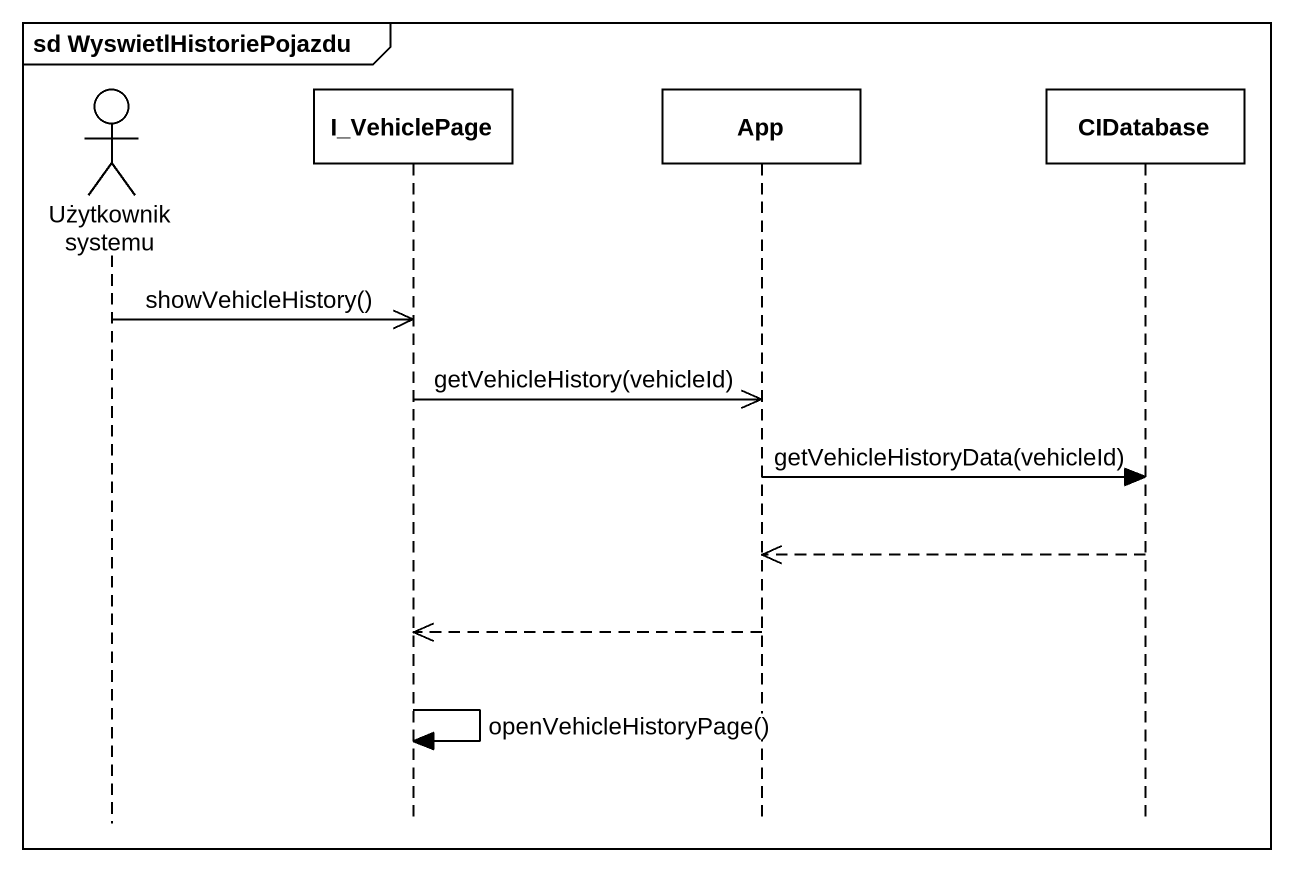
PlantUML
@startuml
mainframe sd WyswietlHistoriePojazdu
hide footbox
actor "Użytkownik systemu" as Użytkownik_systemu
participant I_VehiclePage
participant App
participant CIDatabase

Użytkownik_systemu ->> I_VehiclePage : showVehicleHistory()
I_VehiclePage ->> App : getVehicleHistory(vehicleId)
App -> CIDatabase : getVehicleHistoryData(vehicleId)
CIDatabase -->> App
App -->> I_VehiclePage
I_VehiclePage -> I_VehiclePage : openVehicleHistoryPage()
@enduml
